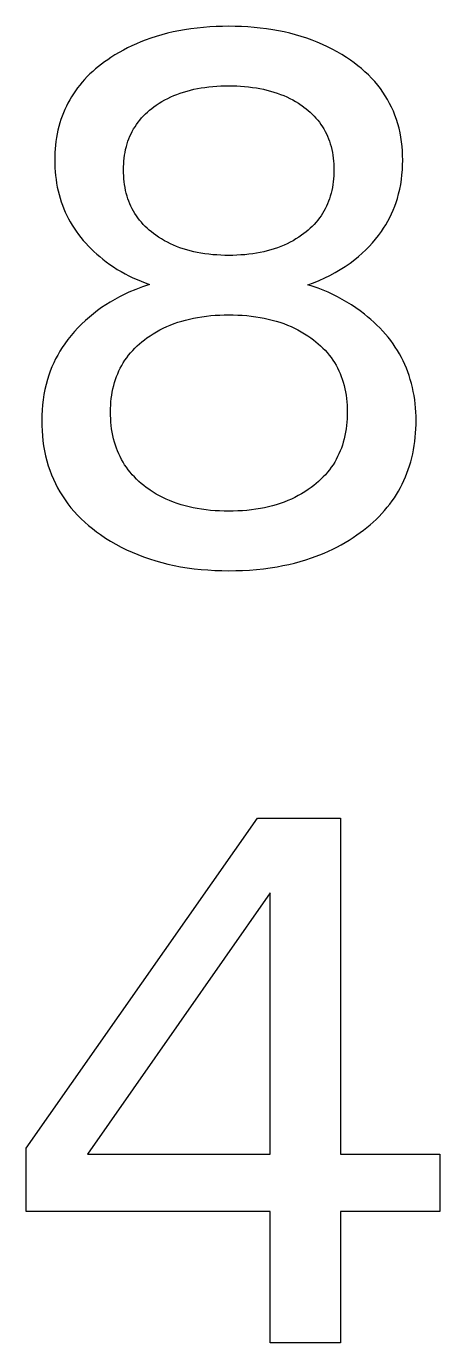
# Model space of a CAD drawing. Extents: x 10 to 656, y -396 to 292.
# Drawn here: x 259.649 to 259.92, y 97.658 to 98.522 of the extents above; entities that cross this region are included whole.
import ezdxf

# ---------------------------------------------------------------- set-up
doc = ezdxf.new("R2010")
doc.units = 0
doc.header["$LTSCALE"] = 5
doc.header["$MEASUREMENT"] = 0
doc.layers.get('0').update_dxf_attribs({"linetype": 'CONTINUOUS'})

msp = doc.modelspace()

# ---------------------------------------------------------------- linework, layer by layer
at = {"color": 7, "linetype": 'Continuous'}
for p, q in [((259.73045, 98.51371), (259.72686, 98.51242)), ((259.73408, 98.51489), (259.73045, 98.51371)), ((259.73774, 98.51597), (259.73408, 98.51489)), ((259.74143, 98.51694), (259.73774, 98.51597)), ((259.74514, 98.51781), (259.74143, 98.51694)), ((259.74888, 98.51858), (259.74514, 98.51781)), ((259.75263, 98.51925), (259.74888, 98.51858)), ((259.75674, 98.51988), (259.75263, 98.51925)), ((259.76086, 98.5204), (259.75674, 98.51988)), ((259.765, 98.52082), (259.76086, 98.5204)), ((259.76914, 98.52113), (259.765, 98.52082)), ((259.77329, 98.52136), (259.76914, 98.52113)), ((259.77745, 98.52149), (259.77329, 98.52136)), ((259.7816, 98.52153), (259.77745, 98.52149)), ((259.78576, 98.52149), (259.7816, 98.52153)), ((259.78991, 98.52136), (259.78576, 98.52149)), ((259.79407, 98.52113), (259.78991, 98.52136)), ((259.79821, 98.52082), (259.79407, 98.52113)), ((259.80234, 98.5204), (259.79821, 98.52082)), ((259.80646, 98.51988), (259.80234, 98.5204)), ((259.81057, 98.51925), (259.80646, 98.51988)), ((259.81433, 98.51858), (259.81057, 98.51925)), ((259.81806, 98.51781), (259.81433, 98.51858)), ((259.82178, 98.51694), (259.81806, 98.51781)), ((259.82547, 98.51597), (259.82178, 98.51694)), ((259.82913, 98.51489), (259.82547, 98.51597)), ((259.83276, 98.51371), (259.82913, 98.51489)), ((259.83635, 98.51242), (259.83276, 98.51371)), ((259.71246, 98.50589), (259.70969, 98.50435)), ((259.71527, 98.50735), (259.71246, 98.50589)), ((259.71812, 98.50874), (259.71527, 98.50735)), ((259.721, 98.51004), (259.71812, 98.50874)), ((259.72391, 98.51127), (259.721, 98.51004)), ((259.72686, 98.51242), (259.72391, 98.51127)), ((259.83971, 98.5111), (259.83635, 98.51242)), ((259.84303, 98.50968), (259.83971, 98.5111)), ((259.84631, 98.50815), (259.84303, 98.50968)), ((259.84955, 98.50653), (259.84631, 98.50815)), ((259.85273, 98.5048), (259.84955, 98.50653)), ((259.85585, 98.50297), (259.85273, 98.5048)), ((259.69817, 98.49673), (259.6962, 98.49519)), ((259.70017, 98.49822), (259.69817, 98.49673)), ((259.70221, 98.49965), (259.70017, 98.49822)), ((259.70429, 98.50104), (259.70221, 98.49965)), ((259.70697, 98.50274), (259.70429, 98.50104)), ((259.70969, 98.50435), (259.70697, 98.50274)), ((259.85892, 98.50104), (259.85585, 98.50297)), ((259.86145, 98.49934), (259.85892, 98.50104)), ((259.86393, 98.49756), (259.86145, 98.49934)), ((259.86635, 98.49571), (259.86393, 98.49756)), ((259.6888, 98.48851), (259.68708, 98.48671)), ((259.69057, 98.49026), (259.6888, 98.48851)), ((259.6924, 98.49196), (259.69057, 98.49026)), ((259.69428, 98.4936), (259.6924, 98.49196)), ((259.6962, 98.49519), (259.69428, 98.4936)), ((259.86872, 98.49378), (259.86635, 98.49571)), ((259.87101, 98.49177), (259.86872, 98.49378)), ((259.87323, 98.48968), (259.87101, 98.49177)), ((259.87537, 98.48752), (259.87323, 98.48968)), ((259.87742, 98.48527), (259.87537, 98.48752)), ((259.68102, 98.47921), (259.6797, 98.47727)), ((259.68239, 98.4811), (259.68102, 98.47921)), ((259.68382, 98.48294), (259.68239, 98.4811)), ((259.68542, 98.48485), (259.68382, 98.48294)), ((259.68708, 98.48671), (259.68542, 98.48485)), ((259.752, 98.47841), (259.75425, 98.47907)), ((259.75425, 98.47907), (259.75652, 98.47967)), ((259.75652, 98.47967), (259.75881, 98.48021)), ((259.75881, 98.48021), (259.76111, 98.48068)), ((259.76111, 98.48068), (259.76342, 98.48109)), ((259.76342, 98.48109), (259.766, 98.48149)), ((259.766, 98.48149), (259.76858, 98.48181)), ((259.76858, 98.48181), (259.77118, 98.48207)), ((259.77118, 98.48207), (259.77378, 98.48226)), ((259.77378, 98.48226), (259.77639, 98.4824)), ((259.77639, 98.4824), (259.77899, 98.48248)), ((259.77899, 98.48248), (259.7816, 98.4825)), ((259.7816, 98.4825), (259.78421, 98.48248)), ((259.78421, 98.48248), (259.78682, 98.4824)), ((259.78682, 98.4824), (259.78942, 98.48226)), ((259.78942, 98.48226), (259.79203, 98.48207)), ((259.79203, 98.48207), (259.79462, 98.48181)), ((259.79462, 98.48181), (259.79721, 98.48149)), ((259.79721, 98.48149), (259.79979, 98.48109)), ((259.79979, 98.48109), (259.8021, 98.48068)), ((259.8021, 98.48068), (259.8044, 98.48021)), ((259.8044, 98.48021), (259.80669, 98.47967)), ((259.80669, 98.47967), (259.80896, 98.47907)), ((259.80896, 98.47907), (259.81121, 98.47841)), ((259.87938, 98.48294), (259.87742, 98.48527)), ((259.88113, 98.48068), (259.87938, 98.48294)), ((259.88278, 98.47835), (259.88113, 98.48068)), ((259.67614, 98.47123), (259.67508, 98.46914)), ((259.67726, 98.47328), (259.67614, 98.47123)), ((259.67845, 98.4753), (259.67726, 98.47328)), ((259.6797, 98.47727), (259.67845, 98.4753)), ((259.73404, 98.46982), (259.73587, 98.47103)), ((259.73587, 98.47103), (259.73773, 98.47216)), ((259.73773, 98.47216), (259.73963, 98.47323)), ((259.73963, 98.47323), (259.74157, 98.47424)), ((259.74157, 98.47424), (259.74354, 98.47518)), ((259.74354, 98.47518), (259.74554, 98.47605)), ((259.74554, 98.47605), (259.74756, 98.47687)), ((259.74756, 98.47687), (259.74977, 98.47767)), ((259.74977, 98.47767), (259.752, 98.47841)), ((259.81121, 98.47841), (259.81344, 98.47767)), ((259.81344, 98.47767), (259.81564, 98.47687)), ((259.81564, 98.47687), (259.81767, 98.47605)), ((259.81767, 98.47605), (259.81966, 98.47518)), ((259.81966, 98.47518), (259.82163, 98.47424)), ((259.82163, 98.47424), (259.82357, 98.47323)), ((259.82357, 98.47323), (259.82547, 98.47216)), ((259.82547, 98.47216), (259.82734, 98.47103)), ((259.82734, 98.47103), (259.82916, 98.46982)), ((259.88435, 98.47596), (259.88278, 98.47835)), ((259.88582, 98.47351), (259.88435, 98.47596)), ((259.88719, 98.471), (259.88582, 98.47351)), ((259.88846, 98.46844), (259.88719, 98.471)), ((259.67233, 98.4627), (259.67155, 98.4605)), ((259.67317, 98.46488), (259.67233, 98.4627)), ((259.67409, 98.46702), (259.67317, 98.46488)), ((259.67508, 98.46914), (259.67409, 98.46702)), ((259.72324, 98.46004), (259.72443, 98.46143)), ((259.72443, 98.46143), (259.72567, 98.46277)), ((259.72567, 98.46277), (259.72696, 98.46406)), ((259.72696, 98.46406), (259.72829, 98.46531)), ((259.72829, 98.46531), (259.72967, 98.46651)), ((259.72967, 98.46651), (259.73109, 98.46766)), ((259.73109, 98.46766), (259.73255, 98.46876)), ((259.73255, 98.46876), (259.73404, 98.46982)), ((259.82916, 98.46982), (259.8295, 98.46959)), ((259.8295, 98.46959), (259.83095, 98.46855)), ((259.83095, 98.46855), (259.83237, 98.46746)), ((259.83237, 98.46746), (259.83374, 98.46633)), ((259.83374, 98.46633), (259.83508, 98.46515)), ((259.83508, 98.46515), (259.83638, 98.46393)), ((259.83638, 98.46393), (259.83763, 98.46267)), ((259.83763, 98.46267), (259.83884, 98.46136)), ((259.83884, 98.46136), (259.83999, 98.46)), ((259.88963, 98.46583), (259.88846, 98.46844)), ((259.8907, 98.46319), (259.88963, 98.46583)), ((259.89166, 98.4605), (259.8907, 98.46319)), ((259.66956, 98.45337), (259.66905, 98.45095)), ((259.67014, 98.45577), (259.66956, 98.45337)), ((259.6708, 98.45814), (259.67014, 98.45577)), ((259.67155, 98.4605), (259.6708, 98.45814)), ((259.71834, 98.45263), (259.71919, 98.45418)), ((259.71919, 98.45418), (259.72011, 98.45569)), ((259.72011, 98.45569), (259.72108, 98.45717)), ((259.72108, 98.45717), (259.72212, 98.4586)), ((259.72212, 98.4586), (259.72324, 98.46004)), ((259.83999, 98.46), (259.84109, 98.4586)), ((259.84109, 98.4586), (259.84212, 98.45717)), ((259.84212, 98.45717), (259.8431, 98.45569)), ((259.8431, 98.45569), (259.84401, 98.45418)), ((259.84401, 98.45418), (259.84487, 98.45263)), ((259.89255, 98.45762), (259.89166, 98.4605)), ((259.89333, 98.4547), (259.89255, 98.45762)), ((259.894, 98.45176), (259.89333, 98.4547)), ((259.66825, 98.44607), (259.66796, 98.44361)), ((259.66861, 98.44852), (259.66825, 98.44607)), ((259.66905, 98.45095), (259.66861, 98.44852)), ((259.71443, 98.44261), (259.71496, 98.44446)), ((259.71496, 98.44446), (259.71551, 98.44614)), ((259.71551, 98.44614), (259.71613, 98.4478)), ((259.71613, 98.4478), (259.7168, 98.44943)), ((259.7168, 98.44943), (259.71754, 98.45104)), ((259.71754, 98.45104), (259.71834, 98.45263)), ((259.84487, 98.45263), (259.84567, 98.45104)), ((259.84567, 98.45104), (259.8464, 98.44943)), ((259.8464, 98.44943), (259.84708, 98.4478)), ((259.84708, 98.4478), (259.84769, 98.44614)), ((259.84769, 98.44614), (259.84824, 98.44446)), ((259.84824, 98.44446), (259.84877, 98.44261)), ((259.89455, 98.44879), (259.894, 98.45176)), ((259.89499, 98.4458), (259.89455, 98.44879)), ((259.89533, 98.44279), (259.89499, 98.4458)), ((259.66749, 98.4362), (259.66746, 98.43372)), ((259.66758, 98.43868), (259.66749, 98.4362)), ((259.66774, 98.44115), (259.66758, 98.43868)), ((259.66796, 98.44361), (259.66774, 98.44115)), ((259.71302, 98.43507), (259.71327, 98.43697)), ((259.71327, 98.43697), (259.71359, 98.43886)), ((259.71359, 98.43886), (259.71398, 98.44074)), ((259.71398, 98.44074), (259.71443, 98.44261)), ((259.84877, 98.44261), (259.84923, 98.44074)), ((259.84923, 98.44074), (259.84961, 98.43886)), ((259.84961, 98.43886), (259.84993, 98.43697)), ((259.84993, 98.43697), (259.85019, 98.43507)), ((259.89556, 98.43978), (259.89533, 98.44279)), ((259.8957, 98.43675), (259.89556, 98.43978)), ((259.89575, 98.43372), (259.8957, 98.43675)), ((259.66746, 98.43372), (259.66749, 98.43119)), ((259.66749, 98.43119), (259.66759, 98.42865)), ((259.66759, 98.42865), (259.66775, 98.42612)), ((259.71258, 98.42738), (259.71261, 98.42931)), ((259.7126, 98.42544), (259.71258, 98.42738)), ((259.71261, 98.42931), (259.71269, 98.43123)), ((259.71269, 98.43123), (259.71282, 98.43315)), ((259.71282, 98.43315), (259.71302, 98.43507)), ((259.85019, 98.43507), (259.85038, 98.43315)), ((259.85038, 98.43315), (259.85052, 98.43123)), ((259.85052, 98.43123), (259.8506, 98.42931)), ((259.8506, 98.42931), (259.85063, 98.42738)), ((259.85063, 98.42738), (259.8506, 98.42544)), ((259.89529, 98.42418), (259.89555, 98.42735)), ((259.89555, 98.42735), (259.8957, 98.43053)), ((259.8957, 98.43053), (259.89575, 98.43372)), ((259.66775, 98.42612), (259.66799, 98.4236)), ((259.66799, 98.4236), (259.66829, 98.42108)), ((259.66829, 98.42108), (259.66867, 98.41858)), ((259.66867, 98.41858), (259.66912, 98.41609)), ((259.71268, 98.4235), (259.7126, 98.42544)), ((259.71281, 98.42156), (259.71268, 98.4235)), ((259.71301, 98.41963), (259.71281, 98.42156)), ((259.71326, 98.41771), (259.71301, 98.41963)), ((259.8502, 98.41963), (259.84995, 98.41771)), ((259.85039, 98.42156), (259.8502, 98.41963)), ((259.85053, 98.4235), (259.85039, 98.42156)), ((259.8506, 98.42544), (259.85053, 98.4235)), ((259.89443, 98.41787), (259.89492, 98.42102)), ((259.89492, 98.42102), (259.89529, 98.42418)), ((259.66912, 98.41609), (259.66965, 98.41362)), ((259.66965, 98.41362), (259.67026, 98.41117)), ((259.67026, 98.41117), (259.67095, 98.40874)), ((259.71358, 98.41579), (259.71326, 98.41771)), ((259.71396, 98.4139), (259.71358, 98.41579)), ((259.71441, 98.41201), (259.71396, 98.4139)), ((259.71494, 98.41015), (259.71441, 98.41201)), ((259.71548, 98.40845), (259.71494, 98.41015)), ((259.84827, 98.41015), (259.84773, 98.40845)), ((259.84879, 98.41201), (259.84827, 98.41015)), ((259.84924, 98.4139), (259.84879, 98.41201)), ((259.84963, 98.41579), (259.84924, 98.4139)), ((259.84995, 98.41771), (259.84963, 98.41579)), ((259.89225, 98.4086), (259.8931, 98.41166)), ((259.8931, 98.41166), (259.89383, 98.41475)), ((259.89383, 98.41475), (259.89443, 98.41787)), ((259.67095, 98.40874), (259.67168, 98.40644)), ((259.67168, 98.40644), (259.67249, 98.40417)), ((259.67249, 98.40417), (259.67337, 98.40192)), ((259.67337, 98.40192), (259.67432, 98.3997)), ((259.71609, 98.40677), (259.71548, 98.40845)), ((259.71675, 98.40512), (259.71609, 98.40677)), ((259.71748, 98.40349), (259.71675, 98.40512)), ((259.71827, 98.40189), (259.71748, 98.40349)), ((259.71911, 98.40032), (259.71827, 98.40189)), ((259.84494, 98.40189), (259.84409, 98.40032)), ((259.84573, 98.40349), (259.84494, 98.40189)), ((259.84645, 98.40512), (259.84573, 98.40349)), ((259.84712, 98.40677), (259.84645, 98.40512)), ((259.84773, 98.40845), (259.84712, 98.40677)), ((259.88845, 98.39855), (259.88953, 98.40102)), ((259.88953, 98.40102), (259.89053, 98.40351)), ((259.89053, 98.40351), (259.89144, 98.40604)), ((259.89144, 98.40604), (259.89225, 98.4086)), ((259.67432, 98.3997), (259.67534, 98.39751)), ((259.67534, 98.39751), (259.67642, 98.39536)), ((259.67642, 98.39536), (259.67758, 98.39323)), ((259.67758, 98.39323), (259.6788, 98.39115)), ((259.72002, 98.39879), (259.71911, 98.40032)), ((259.72099, 98.39729), (259.72002, 98.39879)), ((259.72201, 98.39584), (259.72099, 98.39729)), ((259.72312, 98.39439), (259.72201, 98.39584)), ((259.72429, 98.39299), (259.72312, 98.39439)), ((259.72551, 98.39163), (259.72429, 98.39299)), ((259.83892, 98.39299), (259.83769, 98.39163)), ((259.84009, 98.39439), (259.83892, 98.39299)), ((259.8412, 98.39584), (259.84009, 98.39439)), ((259.84222, 98.39729), (259.8412, 98.39584)), ((259.84319, 98.39879), (259.84222, 98.39729)), ((259.84409, 98.40032), (259.84319, 98.39879)), ((259.88468, 98.39141), (259.88602, 98.39375)), ((259.88602, 98.39375), (259.88727, 98.39613)), ((259.88727, 98.39613), (259.88845, 98.39855)), ((259.6788, 98.39115), (259.68009, 98.38911)), ((259.68009, 98.38911), (259.68144, 98.38711)), ((259.68144, 98.38711), (259.68293, 98.38506)), ((259.68293, 98.38506), (259.68448, 98.38305)), ((259.72679, 98.39032), (259.72551, 98.39163)), ((259.72811, 98.38905), (259.72679, 98.39032)), ((259.72947, 98.38783), (259.72811, 98.38905)), ((259.73088, 98.38666), (259.72947, 98.38783)), ((259.73232, 98.38554), (259.73088, 98.38666)), ((259.7338, 98.38445), (259.73232, 98.38554)), ((259.73562, 98.38321), (259.7338, 98.38445)), ((259.82941, 98.38445), (259.82758, 98.38321)), ((259.83088, 98.38554), (259.82941, 98.38445)), ((259.83233, 98.38666), (259.83088, 98.38554)), ((259.83373, 98.38783), (259.83233, 98.38666)), ((259.8351, 98.38905), (259.83373, 98.38783)), ((259.83642, 98.39032), (259.8351, 98.38905)), ((259.83769, 98.39163), (259.83642, 98.39032)), ((259.87793, 98.38184), (259.8799, 98.38433)), ((259.8799, 98.38433), (259.88177, 98.38689)), ((259.88177, 98.38689), (259.88326, 98.38913)), ((259.88326, 98.38913), (259.88468, 98.39141)), ((259.68448, 98.38305), (259.6861, 98.3811)), ((259.6861, 98.3811), (259.68778, 98.3792)), ((259.68778, 98.3792), (259.68951, 98.37734)), ((259.68951, 98.37734), (259.6913, 98.37554)), ((259.6913, 98.37554), (259.69314, 98.37379)), ((259.73749, 98.38203), (259.73562, 98.38321)), ((259.73939, 98.38092), (259.73749, 98.38203)), ((259.74133, 98.37988), (259.73939, 98.38092)), ((259.74331, 98.3789), (259.74133, 98.37988)), ((259.74531, 98.37798), (259.74331, 98.3789)), ((259.74735, 98.37714), (259.74531, 98.37798)), ((259.74956, 98.3763), (259.74735, 98.37714)), ((259.7518, 98.37554), (259.74956, 98.3763)), ((259.75406, 98.37485), (259.7518, 98.37554)), ((259.81141, 98.37554), (259.80915, 98.37485)), ((259.81365, 98.3763), (259.81141, 98.37554)), ((259.81586, 98.37714), (259.81365, 98.3763)), ((259.81789, 98.37798), (259.81586, 98.37714)), ((259.8199, 98.3789), (259.81789, 98.37798)), ((259.82187, 98.37988), (259.8199, 98.3789)), ((259.82381, 98.38092), (259.82187, 98.37988)), ((259.82572, 98.38203), (259.82381, 98.38092)), ((259.82758, 98.38321), (259.82572, 98.38203)), ((259.87146, 98.37486), (259.8737, 98.3771)), ((259.8737, 98.3771), (259.87586, 98.37943)), ((259.87586, 98.37943), (259.87793, 98.38184)), ((259.69314, 98.37379), (259.69502, 98.37209)), ((259.69502, 98.37209), (259.69695, 98.37044)), ((259.69695, 98.37044), (259.69892, 98.36885)), ((259.69892, 98.36885), (259.70125, 98.36706)), ((259.70125, 98.36706), (259.70362, 98.36534)), ((259.75634, 98.37422), (259.75406, 98.37485)), ((259.75864, 98.37367), (259.75634, 98.37422)), ((259.76096, 98.37318), (259.75864, 98.37367)), ((259.76328, 98.37275), (259.76096, 98.37318)), ((259.76588, 98.37234), (259.76328, 98.37275)), ((259.76849, 98.372), (259.76588, 98.37234)), ((259.7711, 98.37174), (259.76849, 98.372)), ((259.77372, 98.37153), (259.7711, 98.37174)), ((259.77635, 98.37139), (259.77372, 98.37153)), ((259.77897, 98.37131), (259.77635, 98.37139)), ((259.7816, 98.37128), (259.77897, 98.37131)), ((259.78423, 98.37131), (259.7816, 98.37128)), ((259.78686, 98.37139), (259.78423, 98.37131)), ((259.78948, 98.37153), (259.78686, 98.37139)), ((259.7921, 98.37174), (259.78948, 98.37153)), ((259.79472, 98.372), (259.7921, 98.37174)), ((259.79733, 98.37234), (259.79472, 98.372)), ((259.79992, 98.37275), (259.79733, 98.37234)), ((259.80225, 98.37318), (259.79992, 98.37275)), ((259.80456, 98.37367), (259.80225, 98.37318)), ((259.80686, 98.37422), (259.80456, 98.37367)), ((259.80915, 98.37485), (259.80686, 98.37422)), ((259.86121, 98.36627), (259.86429, 98.3686)), ((259.86429, 98.3686), (259.86674, 98.3706)), ((259.86674, 98.3706), (259.86914, 98.37269)), ((259.86914, 98.37269), (259.87146, 98.37486)), ((259.70362, 98.36534), (259.70604, 98.3637)), ((259.70604, 98.3637), (259.70851, 98.36212)), ((259.70851, 98.36212), (259.71101, 98.36063)), ((259.71101, 98.36063), (259.71355, 98.35921)), ((259.71355, 98.35921), (259.71614, 98.35787)), ((259.71614, 98.35787), (259.71876, 98.3566)), ((259.84456, 98.35646), (259.84804, 98.35818)), ((259.84804, 98.35818), (259.85146, 98.36002)), ((259.85146, 98.36002), (259.8548, 98.36199)), ((259.8548, 98.36199), (259.85805, 98.36407)), ((259.85805, 98.36407), (259.86121, 98.36627)), ((259.71876, 98.3566), (259.72143, 98.35539)), ((259.72509, 98.3507), (259.72057, 98.34898)), ((259.72143, 98.35539), (259.72414, 98.35427)), ((259.72414, 98.35427), (259.72688, 98.35322)), ((259.72965, 98.35226), (259.72509, 98.3507)), ((259.72688, 98.35322), (259.72965, 98.35226)), ((259.83355, 98.35202), (259.83727, 98.35336)), ((259.83691, 98.35093), (259.83355, 98.35202)), ((259.84024, 98.34974), (259.83691, 98.35093)), ((259.83727, 98.35336), (259.84094, 98.35484)), ((259.84353, 98.34845), (259.84024, 98.34974)), ((259.84094, 98.35484), (259.84456, 98.35646)), ((259.70385, 98.34066), (259.70101, 98.33888)), ((259.70684, 98.34241), (259.70385, 98.34066)), ((259.70989, 98.34406), (259.70684, 98.34241)), ((259.71299, 98.34562), (259.70989, 98.34406)), ((259.71613, 98.34708), (259.71299, 98.34562)), ((259.72057, 98.34898), (259.71613, 98.34708)), ((259.84678, 98.34706), (259.84353, 98.34845)), ((259.84994, 98.34559), (259.84678, 98.34706)), ((259.85306, 98.34403), (259.84994, 98.34559)), ((259.85612, 98.34238), (259.85306, 98.34403)), ((259.85914, 98.34063), (259.85612, 98.34238)), ((259.8621, 98.3388), (259.85914, 98.34063)), ((259.69282, 98.33299), (259.69018, 98.33083)), ((259.69549, 98.33504), (259.69282, 98.33299)), ((259.69822, 98.337), (259.69549, 98.33504)), ((259.70101, 98.33888), (259.69822, 98.337)), ((259.76986, 98.33174), (259.77279, 98.33197)), ((259.77279, 98.33197), (259.77572, 98.33213)), ((259.77572, 98.33213), (259.77866, 98.33223)), ((259.77866, 98.33223), (259.7816, 98.33226)), ((259.7816, 98.33226), (259.78456, 98.33223)), ((259.78456, 98.33223), (259.78752, 98.33213)), ((259.78752, 98.33213), (259.79048, 98.33197)), ((259.79048, 98.33197), (259.79343, 98.33174)), ((259.865, 98.33687), (259.8621, 98.3388)), ((259.86785, 98.33486), (259.865, 98.33687)), ((259.87063, 98.33275), (259.86785, 98.33486)), ((259.87275, 98.33104), (259.87063, 98.33275)), ((259.68269, 98.32382), (259.68036, 98.32132)), ((259.6851, 98.32624), (259.68269, 98.32382)), ((259.6876, 98.32858), (259.6851, 98.32624)), ((259.69018, 98.33083), (259.6876, 98.32858)), ((259.73644, 98.32239), (259.73867, 98.32351)), ((259.73867, 98.32351), (259.74093, 98.32456)), ((259.74093, 98.32456), (259.74323, 98.32554)), ((259.74323, 98.32554), (259.74571, 98.3265)), ((259.74571, 98.3265), (259.74822, 98.32737)), ((259.74822, 98.32737), (259.75076, 98.32816)), ((259.75076, 98.32816), (259.75332, 98.32888)), ((259.75332, 98.32888), (259.7559, 98.32952)), ((259.7559, 98.32952), (259.7585, 98.33009)), ((259.7585, 98.33009), (259.76111, 98.33058)), ((259.76111, 98.33058), (259.76402, 98.33105)), ((259.76402, 98.33105), (259.76693, 98.33143)), ((259.76693, 98.33143), (259.76986, 98.33174)), ((259.79343, 98.33174), (259.79637, 98.33143)), ((259.79637, 98.33143), (259.7993, 98.33105)), ((259.7993, 98.33105), (259.80223, 98.33058)), ((259.80223, 98.33058), (259.80485, 98.33009)), ((259.80485, 98.33009), (259.80746, 98.32952)), ((259.80746, 98.32952), (259.81006, 98.32888)), ((259.81006, 98.32888), (259.81263, 98.32817)), ((259.81263, 98.32817), (259.81518, 98.32737)), ((259.81518, 98.32737), (259.8177, 98.3265)), ((259.8177, 98.3265), (259.82019, 98.32554)), ((259.82019, 98.32554), (259.82249, 98.32456)), ((259.82249, 98.32456), (259.82476, 98.32351)), ((259.82476, 98.32351), (259.82699, 98.32239)), ((259.87483, 98.32928), (259.87275, 98.33104)), ((259.87686, 98.32746), (259.87483, 98.32928)), ((259.87884, 98.32558), (259.87686, 98.32746)), ((259.88076, 98.32365), (259.87884, 98.32558)), ((259.88263, 98.32167), (259.88076, 98.32365)), ((259.676, 98.31605), (259.67399, 98.31329)), ((259.67813, 98.31873), (259.676, 98.31605)), ((259.68036, 98.32132), (259.67813, 98.31873)), ((259.72307, 98.31327), (259.72465, 98.31461)), ((259.72465, 98.31461), (259.72628, 98.3159)), ((259.72628, 98.3159), (259.72794, 98.31714)), ((259.72794, 98.31714), (259.73, 98.31856)), ((259.73, 98.31856), (259.7321, 98.31991)), ((259.7321, 98.31991), (259.73425, 98.32119)), ((259.73425, 98.32119), (259.73644, 98.32239)), ((259.82699, 98.32239), (259.82918, 98.32118)), ((259.82918, 98.32118), (259.83134, 98.31991)), ((259.83134, 98.31991), (259.83344, 98.31856)), ((259.83344, 98.31856), (259.83551, 98.31714)), ((259.83551, 98.31714), (259.83717, 98.31591)), ((259.83717, 98.31591), (259.83879, 98.31463)), ((259.83879, 98.31463), (259.84037, 98.31331)), ((259.88444, 98.31963), (259.88263, 98.32167)), ((259.88618, 98.31753), (259.88444, 98.31963)), ((259.88786, 98.31538), (259.88618, 98.31753)), ((259.88946, 98.31318), (259.88786, 98.31538)), ((259.6694, 98.30592), (259.66805, 98.30336)), ((259.67084, 98.30843), (259.6694, 98.30592)), ((259.67237, 98.31089), (259.67084, 98.30843)), ((259.67399, 98.31329), (259.67237, 98.31089)), ((259.71592, 98.3058), (259.71723, 98.3074)), ((259.71723, 98.3074), (259.71861, 98.30895)), ((259.71861, 98.30895), (259.72005, 98.31044)), ((259.72005, 98.31044), (259.72153, 98.31188)), ((259.72153, 98.31188), (259.72307, 98.31327)), ((259.84037, 98.31331), (259.84191, 98.31193)), ((259.84191, 98.31193), (259.8434, 98.3105)), ((259.8434, 98.3105), (259.84484, 98.30902)), ((259.84484, 98.30902), (259.84622, 98.30748)), ((259.84622, 98.30748), (259.84753, 98.3059)), ((259.84753, 98.3059), (259.84878, 98.30426)), ((259.89092, 98.31103), (259.88946, 98.31318)), ((259.89231, 98.30884), (259.89092, 98.31103)), ((259.89363, 98.3066), (259.89231, 98.30884)), ((259.89487, 98.30432), (259.89363, 98.3066)), ((259.66562, 98.29811), (259.66454, 98.29543)), ((259.66679, 98.30076), (259.66562, 98.29811)), ((259.66805, 98.30336), (259.66679, 98.30076)), ((259.70956, 98.2955), (259.71045, 98.29731)), ((259.71045, 98.29731), (259.71141, 98.29908)), ((259.71141, 98.29908), (259.71243, 98.30081)), ((259.71243, 98.30081), (259.71351, 98.30251)), ((259.71351, 98.30251), (259.71466, 98.30416)), ((259.71466, 98.30416), (259.71592, 98.3058)), ((259.84878, 98.30426), (259.84994, 98.30262)), ((259.84994, 98.30262), (259.85103, 98.30093)), ((259.85103, 98.30093), (259.85205, 98.29919)), ((259.85205, 98.29919), (259.853, 98.29742)), ((259.853, 98.29742), (259.85389, 98.29561)), ((259.89604, 98.302), (259.89487, 98.30432)), ((259.89714, 98.29965), (259.89604, 98.302)), ((259.89817, 98.29726), (259.89714, 98.29965)), ((259.89911, 98.29484), (259.89817, 98.29726)), ((259.66269, 98.28996), (259.66177, 98.28667)), ((259.66357, 98.29271), (259.66269, 98.28996)), ((259.66454, 98.29543), (259.66357, 98.29271)), ((259.7067, 98.28798), (259.70731, 98.28989)), ((259.70731, 98.28989), (259.70799, 98.29179)), ((259.70799, 98.29179), (259.70874, 98.29366)), ((259.70874, 98.29366), (259.70956, 98.2955)), ((259.85389, 98.29561), (259.85471, 98.29377)), ((259.85471, 98.29377), (259.85546, 98.2919)), ((259.85546, 98.2919), (259.85614, 98.29)), ((259.85614, 98.29), (259.85675, 98.28809)), ((259.89998, 98.2924), (259.89911, 98.29484)), ((259.90076, 98.28993), (259.89998, 98.2924)), ((259.9015, 98.28731), (259.90076, 98.28993)), ((259.66035, 98.28), (259.65983, 98.27663)), ((259.661, 98.28335), (259.66035, 98.28)), ((259.66177, 98.28667), (259.661, 98.28335)), ((259.70482, 98.27948), (259.70518, 98.28163)), ((259.70518, 98.28163), (259.70561, 98.28376)), ((259.70561, 98.28376), (259.70611, 98.28588)), ((259.70611, 98.28588), (259.7067, 98.28798)), ((259.85675, 98.28809), (259.85734, 98.28597)), ((259.85734, 98.28597), (259.85785, 98.28384)), ((259.85785, 98.28384), (259.85828, 98.2817)), ((259.85828, 98.2817), (259.85863, 98.27954)), ((259.90216, 98.28466), (259.9015, 98.28731)), ((259.90273, 98.282), (259.90216, 98.28466)), ((259.90321, 98.27931), (259.90273, 98.282)), ((259.65944, 98.27324), (259.65915, 98.26983)), ((259.65983, 98.27663), (259.65944, 98.27324)), ((259.70407, 98.27079), (259.70417, 98.27297)), ((259.70417, 98.27297), (259.70432, 98.27515)), ((259.70432, 98.27515), (259.70454, 98.27732)), ((259.70454, 98.27732), (259.70482, 98.27948)), ((259.85863, 98.27954), (259.85892, 98.27736)), ((259.85892, 98.27736), (259.85913, 98.27518)), ((259.85913, 98.27518), (259.85929, 98.27299)), ((259.85929, 98.27299), (259.85938, 98.2708)), ((259.90362, 98.27662), (259.90321, 98.27931)), ((259.90394, 98.27391), (259.90362, 98.27662)), ((259.9042, 98.27119), (259.90394, 98.27391)), ((259.65898, 98.26641), (259.65892, 98.26299)), ((259.65892, 98.26299), (259.65896, 98.25964)), ((259.65915, 98.26983), (259.65898, 98.26641)), ((259.70404, 98.2686), (259.70407, 98.27079)), ((259.70407, 98.26637), (259.70404, 98.2686)), ((259.70415, 98.26414), (259.70407, 98.26637)), ((259.7043, 98.26192), (259.70415, 98.26414)), ((259.8593, 98.26414), (259.85915, 98.26191)), ((259.85938, 98.26637), (259.8593, 98.26414)), ((259.85938, 98.2708), (259.85941, 98.2686)), ((259.85941, 98.2686), (259.85938, 98.26637)), ((259.90438, 98.26846), (259.9042, 98.27119)), ((259.90449, 98.26573), (259.90438, 98.26846)), ((259.90453, 98.26299), (259.90449, 98.26573)), ((259.90451, 98.26024), (259.90453, 98.26299)), ((259.65896, 98.25964), (259.6591, 98.25629)), ((259.6591, 98.25629), (259.65934, 98.25295)), ((259.70451, 98.2597), (259.7043, 98.26192)), ((259.70479, 98.25749), (259.70451, 98.2597)), ((259.70514, 98.25529), (259.70479, 98.25749)), ((259.70556, 98.25311), (259.70514, 98.25529)), ((259.85829, 98.25529), (259.85787, 98.25311)), ((259.85865, 98.25749), (259.85829, 98.25529)), ((259.85893, 98.2597), (259.85865, 98.25749)), ((259.85915, 98.26191), (259.85893, 98.2597)), ((259.90402, 98.252), (259.90425, 98.25474)), ((259.90425, 98.25474), (259.90441, 98.25748)), ((259.90441, 98.25748), (259.90451, 98.26024)), ((259.65934, 98.25295), (259.6597, 98.24963)), ((259.6597, 98.24963), (259.66016, 98.24632)), ((259.66016, 98.24632), (259.66074, 98.24303)), ((259.70606, 98.25094), (259.70556, 98.25311)), ((259.70664, 98.24879), (259.70606, 98.25094)), ((259.70724, 98.24684), (259.70664, 98.24879)), ((259.70791, 98.24492), (259.70724, 98.24684)), ((259.85617, 98.24684), (259.8555, 98.24491)), ((259.85678, 98.24879), (259.85617, 98.24684)), ((259.85736, 98.25094), (259.85678, 98.24879)), ((259.85787, 98.25311), (259.85736, 98.25094)), ((259.90287, 98.24383), (259.90333, 98.24654)), ((259.90333, 98.24654), (259.90371, 98.24926)), ((259.90371, 98.24926), (259.90402, 98.252)), ((259.66074, 98.24303), (259.66144, 98.23976)), ((259.66144, 98.23976), (259.66226, 98.23652)), ((259.70864, 98.24301), (259.70791, 98.24492)), ((259.70944, 98.24114), (259.70864, 98.24301)), ((259.71031, 98.23929), (259.70944, 98.24114)), ((259.71124, 98.23748), (259.71031, 98.23929)), ((259.71225, 98.23571), (259.71124, 98.23748)), ((259.85213, 98.23748), (259.85112, 98.2357)), ((259.85307, 98.23929), (259.85213, 98.23748)), ((259.85395, 98.24113), (259.85307, 98.23929)), ((259.85476, 98.24301), (259.85395, 98.24113)), ((259.8555, 98.24491), (259.85476, 98.24301)), ((259.90101, 98.23581), (259.90171, 98.23847)), ((259.90171, 98.23847), (259.90233, 98.24114)), ((259.90233, 98.24114), (259.90287, 98.24383)), ((259.66226, 98.23652), (259.6632, 98.23332)), ((259.6632, 98.23332), (259.6642, 98.23035)), ((259.6642, 98.23035), (259.66531, 98.22742)), ((259.71331, 98.23398), (259.71225, 98.23571)), ((259.71445, 98.23229), (259.71331, 98.23398)), ((259.71567, 98.23062), (259.71445, 98.23229)), ((259.71695, 98.229), (259.71567, 98.23062)), ((259.7183, 98.22743), (259.71695, 98.229)), ((259.84636, 98.229), (259.845, 98.22743)), ((259.84766, 98.23062), (259.84636, 98.229)), ((259.84889, 98.23229), (259.84766, 98.23062)), ((259.85004, 98.23397), (259.84889, 98.23229)), ((259.85112, 98.2357), (259.85004, 98.23397)), ((259.89755, 98.22594), (259.89852, 98.22833)), ((259.89852, 98.22833), (259.89941, 98.23074)), ((259.89941, 98.23074), (259.90022, 98.23318)), ((259.90022, 98.23318), (259.90101, 98.23581)), ((259.66531, 98.22742), (259.66653, 98.22453)), ((259.66653, 98.22453), (259.66786, 98.22169)), ((259.66786, 98.22169), (259.66929, 98.2189)), ((259.7197, 98.22592), (259.7183, 98.22743)), ((259.72116, 98.22445), (259.7197, 98.22592)), ((259.72266, 98.22303), (259.72116, 98.22445)), ((259.72422, 98.22166), (259.72266, 98.22303)), ((259.72582, 98.22035), (259.72422, 98.22166)), ((259.72746, 98.21909), (259.72582, 98.22035)), ((259.8374, 98.22035), (259.83575, 98.21909)), ((259.83901, 98.22167), (259.8374, 98.22035)), ((259.84058, 98.22303), (259.83901, 98.22167)), ((259.84211, 98.22445), (259.84058, 98.22303)), ((259.84358, 98.22591), (259.84211, 98.22445)), ((259.845, 98.22743), (259.84358, 98.22591)), ((259.89423, 98.21896), (259.89541, 98.22125)), ((259.89541, 98.22125), (259.89652, 98.22358)), ((259.89652, 98.22358), (259.89755, 98.22594)), ((259.66929, 98.2189), (259.67083, 98.21617)), ((259.67083, 98.21617), (259.67247, 98.21349)), ((259.67247, 98.21349), (259.67421, 98.21089)), ((259.67421, 98.21089), (259.67605, 98.20836)), ((259.72796, 98.21872), (259.72746, 98.21909)), ((259.72995, 98.21732), (259.72796, 98.21872)), ((259.73199, 98.21598), (259.72995, 98.21732)), ((259.73407, 98.21473), (259.73199, 98.21598)), ((259.7362, 98.21354), (259.73407, 98.21473)), ((259.73836, 98.21243), (259.7362, 98.21354)), ((259.74056, 98.21139), (259.73836, 98.21243)), ((259.74279, 98.21042), (259.74056, 98.21139)), ((259.82272, 98.21142), (259.82041, 98.21042)), ((259.825, 98.21251), (259.82272, 98.21142)), ((259.82723, 98.21367), (259.825, 98.21251)), ((259.82943, 98.21491), (259.82723, 98.21367)), ((259.83159, 98.21623), (259.82943, 98.21491)), ((259.83369, 98.21762), (259.83159, 98.21623)), ((259.83575, 98.21909), (259.83369, 98.21762)), ((259.88882, 98.21021), (259.89027, 98.21233)), ((259.89027, 98.21233), (259.89166, 98.2145)), ((259.89166, 98.2145), (259.89298, 98.21671)), ((259.89298, 98.21671), (259.89423, 98.21896)), ((259.67605, 98.20836), (259.67808, 98.20578)), ((259.67808, 98.20578), (259.68021, 98.20328)), ((259.68021, 98.20328), (259.68244, 98.20087)), ((259.74529, 98.20943), (259.74279, 98.21042)), ((259.74783, 98.20853), (259.74529, 98.20943)), ((259.75039, 98.20771), (259.74783, 98.20853)), ((259.75297, 98.20697), (259.75039, 98.20771)), ((259.75558, 98.20631), (259.75297, 98.20697)), ((259.7582, 98.20572), (259.75558, 98.20631)), ((259.76084, 98.20521), (259.7582, 98.20572)), ((259.76378, 98.20473), (259.76084, 98.20521)), ((259.76674, 98.20433), (259.76378, 98.20473)), ((259.7697, 98.20401), (259.76674, 98.20433)), ((259.77267, 98.20377), (259.7697, 98.20401)), ((259.77564, 98.20361), (259.77267, 98.20377)), ((259.77862, 98.20351), (259.77564, 98.20361)), ((259.7816, 98.20348), (259.77862, 98.20351)), ((259.78458, 98.20351), (259.7816, 98.20348)), ((259.78756, 98.20361), (259.78458, 98.20351)), ((259.79054, 98.20378), (259.78756, 98.20361)), ((259.79351, 98.20402), (259.79054, 98.20378)), ((259.79647, 98.20433), (259.79351, 98.20402)), ((259.79942, 98.20473), (259.79647, 98.20433)), ((259.80236, 98.20521), (259.79942, 98.20473)), ((259.805, 98.20572), (259.80236, 98.20521)), ((259.80763, 98.20631), (259.805, 98.20572)), ((259.81023, 98.20697), (259.80763, 98.20631)), ((259.81282, 98.2077), (259.81023, 98.20697)), ((259.81538, 98.20852), (259.81282, 98.2077)), ((259.81791, 98.20943), (259.81538, 98.20852)), ((259.82041, 98.21042), (259.81791, 98.20943)), ((259.88209, 98.20195), (259.88389, 98.20395)), ((259.88389, 98.20395), (259.88563, 98.20602)), ((259.88563, 98.20602), (259.88729, 98.20814)), ((259.88729, 98.20814), (259.88882, 98.21021)), ((259.68244, 98.20087), (259.68476, 98.19854)), ((259.68476, 98.19854), (259.68716, 98.19629)), ((259.68716, 98.19629), (259.68963, 98.19413)), ((259.68963, 98.19413), (259.69218, 98.19204)), ((259.87223, 98.19274), (259.87431, 98.19447)), ((259.87431, 98.19447), (259.87633, 98.19626)), ((259.87633, 98.19626), (259.87831, 98.1981)), ((259.87831, 98.1981), (259.88023, 98.19999)), ((259.88023, 98.19999), (259.88209, 98.20195)), ((259.69218, 98.19204), (259.69479, 98.19004)), ((259.69479, 98.19004), (259.69746, 98.18811)), ((259.69746, 98.18811), (259.70075, 98.18589)), ((259.70075, 98.18589), (259.70412, 98.18378)), ((259.86061, 98.18449), (259.8632, 98.18615)), ((259.8632, 98.18615), (259.86575, 98.18787)), ((259.86575, 98.18787), (259.86795, 98.18944)), ((259.86795, 98.18944), (259.87011, 98.19106)), ((259.87011, 98.19106), (259.87223, 98.19274)), ((259.70412, 98.18378), (259.70755, 98.18179)), ((259.70755, 98.18179), (259.71105, 98.17991)), ((259.71105, 98.17991), (259.7146, 98.17815)), ((259.7146, 98.17815), (259.71821, 98.1765)), ((259.71821, 98.1765), (259.72187, 98.17497)), ((259.84428, 98.17603), (259.84708, 98.17727)), ((259.84708, 98.17727), (259.84986, 98.17857)), ((259.84986, 98.17857), (259.8526, 98.17995)), ((259.8526, 98.17995), (259.85531, 98.18139)), ((259.85531, 98.18139), (259.85798, 98.18291)), ((259.85798, 98.18291), (259.86061, 98.18449)), ((259.72187, 98.17497), (259.72577, 98.17348)), ((259.72577, 98.17348), (259.72971, 98.17212)), ((259.72971, 98.17212), (259.73369, 98.17088)), ((259.73369, 98.17088), (259.7377, 98.16976)), ((259.7377, 98.16976), (259.74175, 98.16875)), ((259.74175, 98.16875), (259.74583, 98.16786)), ((259.74583, 98.16786), (259.74992, 98.16708)), ((259.81339, 98.16706), (259.81721, 98.16777)), ((259.81721, 98.16777), (259.82102, 98.16858)), ((259.82102, 98.16858), (259.8248, 98.16949)), ((259.8248, 98.16949), (259.82856, 98.1705)), ((259.82856, 98.1705), (259.83228, 98.17161)), ((259.83228, 98.17161), (259.83598, 98.17283)), ((259.83598, 98.17283), (259.84144, 98.17486)), ((259.84144, 98.17486), (259.84428, 98.17603)), ((259.74992, 98.16708), (259.75441, 98.16636)), ((259.75441, 98.16636), (259.75892, 98.16576)), ((259.75892, 98.16576), (259.76344, 98.16528)), ((259.76344, 98.16528), (259.76797, 98.16491)), ((259.76797, 98.16491), (259.77251, 98.16465)), ((259.77251, 98.16465), (259.77705, 98.1645)), ((259.77705, 98.1645), (259.7816, 98.16445)), ((259.7816, 98.16445), (259.78617, 98.1645)), ((259.78617, 98.1645), (259.79073, 98.16465)), ((259.79073, 98.16465), (259.79528, 98.1649)), ((259.79528, 98.1649), (259.79983, 98.16526)), ((259.79983, 98.16526), (259.80436, 98.16574)), ((259.80436, 98.16574), (259.80889, 98.16634)), ((259.80889, 98.16634), (259.81339, 98.16706)), ((259.6488, 97.78562), (259.80051, 98.00221)), ((259.80051, 98.00221), (259.8549, 98.00221)), ((259.8549, 98.00221), (259.8549, 97.78172)), ((259.8088, 97.95318), (259.68904, 97.78172)), ((259.8088, 97.78172), (259.8088, 97.95318)), ((259.6488, 97.74416), (259.6488, 97.78562)), ((259.68904, 97.78172), (259.8088, 97.78172)), ((259.8549, 97.78172), (259.92002, 97.78172)), ((259.92002, 97.78172), (259.92002, 97.74416)), ((259.8088, 97.74416), (259.6488, 97.74416)), ((259.8088, 97.65806), (259.8088, 97.74416)), ((259.8549, 97.74416), (259.8549, 97.65806)), ((259.92002, 97.74416), (259.8549, 97.74416)), ((259.8549, 97.65806), (259.8088, 97.65806))]:
    msp.add_line(p, q, dxfattribs=at)

doc.saveas('drawing.dxf')
